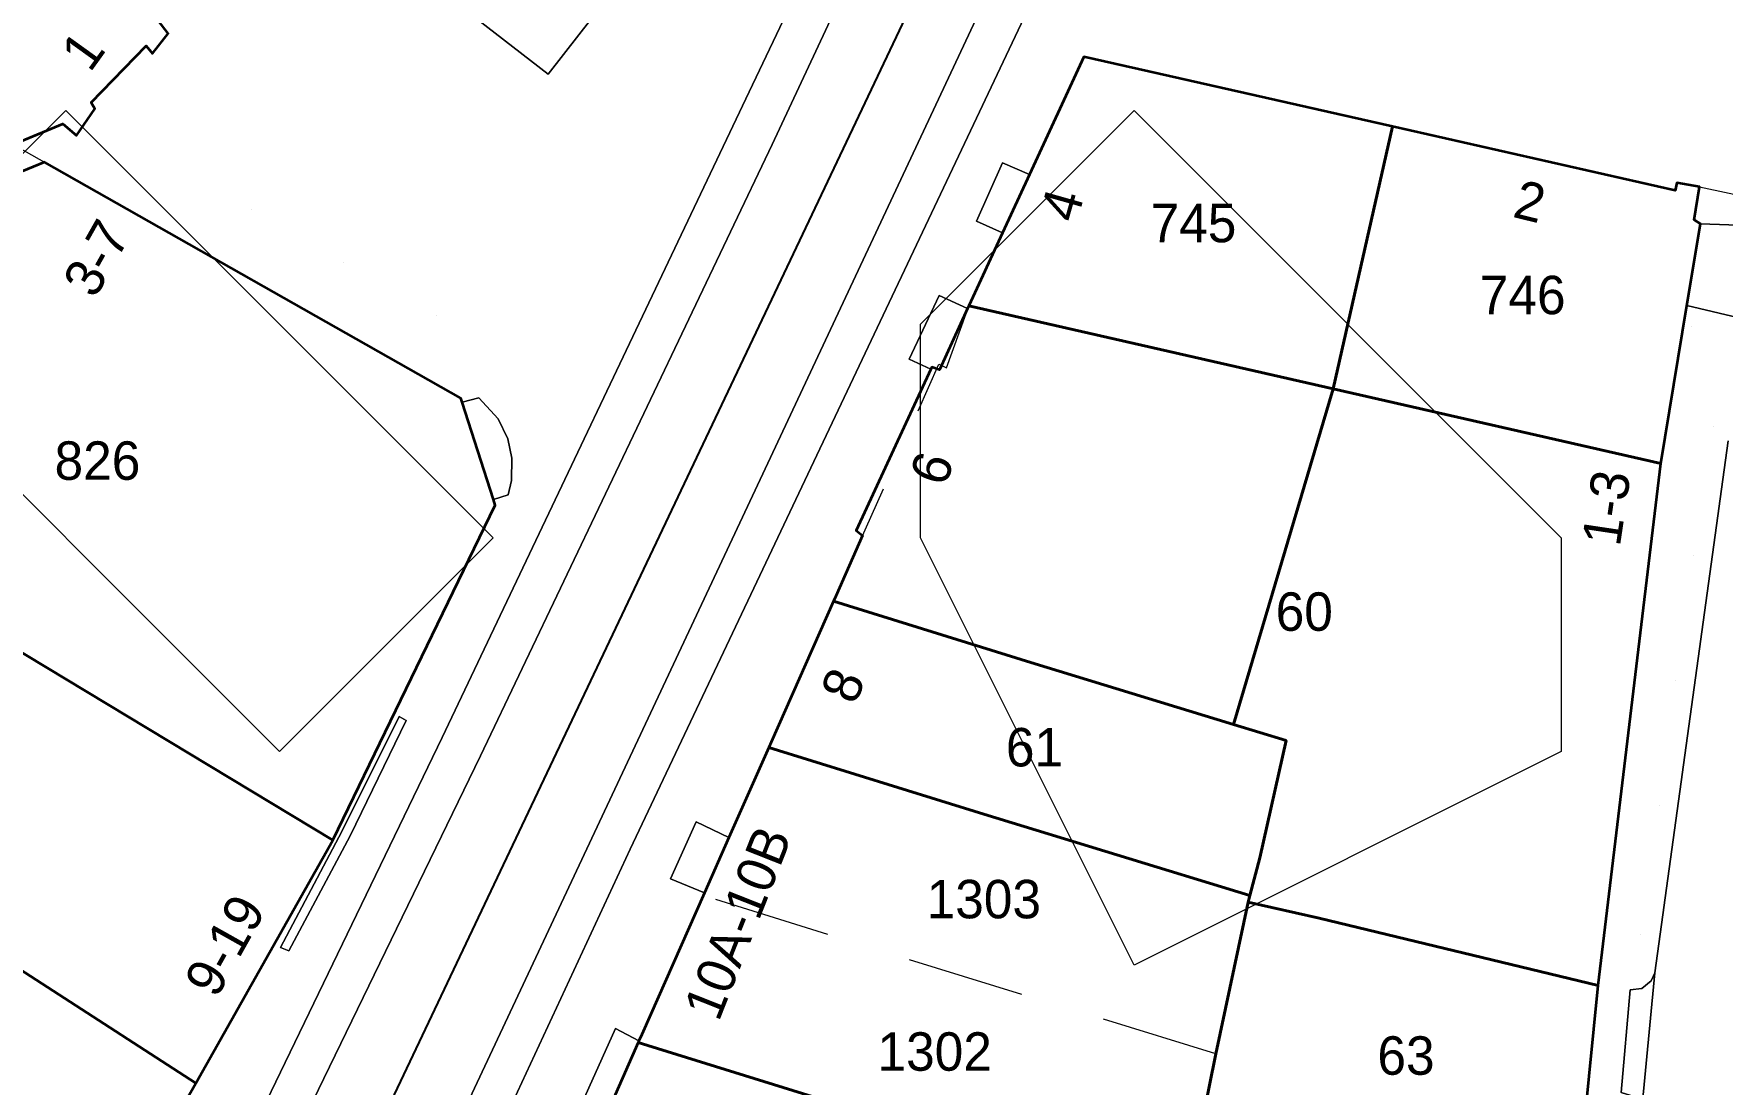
# Model space of a CAD drawing. Header units: metres. Extents: x 0 to 105485, y 0 to 425721.
# Drawn here: x 104756.75 to 104796.27, y 425229.71 to 425254.3 of the extents above; entities that cross this region are included whole.
import ezdxf
from ezdxf.enums import TextEntityAlignment as Align

# ---------------------------------------------------------------- set-up
doc = ezdxf.new("R2010")
doc.units = ezdxf.units.M
doc.header["$MEASUREMENT"] = 0
doc.linetypes.add('KG-PERCEEL-SO', pattern=[19, 5.5, -4, 5.5, -4])
for name, color, linetype, lineweight in [('B-XX-IE-MEUBILAIR-G', 7, 'Continuous', 18), ('B-XX-KG-GRENS_PERCEEL-G', 150, 'KG-PERCEEL-SO', 18), ('B-XX-KG-GRENS_PERCEEL-T', 150, 'KG-PERCEEL-SO', 18), ('B-XX-OG-BEBOUWING-G', 7, 'Continuous', 35), ('B-XX-OG-BEBOUWING_HUISNUMMER-T', 7, 'Continuous', 18), ('B-XX-OG-GRENS-G', 7, 'Continuous', 18), ('B-XX-VH-GESLOTENVERHARDING_BETON-G', 10, 'Continuous', 18), ('B-XX-VH-OPENVERHARDING-G', 90, 'Continuous', 18)]:
    doc.layers.add(name, color=color, linetype=linetype, lineweight=lineweight)
doc.layers.add('GIS-WEGVAKKEN', color=2, linetype='Continuous')

msp = doc.modelspace()

# ---------------------------------------------------------------- linework, layer by layer
at = {"layer": 'B-XX-IE-MEUBILAIR-G', "color": 0, "true_color": 0x604a38}
for points in [[(104773.415, 425252.775, 3.619), (104773.415, 425252.775, 5.119)], [(104761.834, 425250.188, 0), (104761.834, 425250.188, 3)], [(104777.896, 425250.396, 3.639), (104777.896, 425250.396, 5.139)], [(104761.379, 425248.902, 0), (104761.379, 425248.902, 1.5)], [(104763.991, 425248.941, 0), (104763.991, 425248.941, 3)], [(104766.167, 425247.7, 3.664), (104766.167, 425247.7, 6.664)], [(104795.542, 425247.447, 3.102), (104795.542, 425247.447, 4.602)], [(104796.058, 425245.11, 2.993), (104796.058, 425245.11, 5.993)], [(104773.928, 425244.249, 3.492), (104773.928, 425244.249, 4.992)], [(104795.583, 425242.092, 2.892), (104795.583, 425242.092, 5.892)], [(104795.169, 425239.153, 2.762), (104795.169, 425239.153, 5.762)], [(104766.304, 425237.828, 3.388), (104766.304, 425237.828, 4.888)], [(104794.809, 425236.24, 2.681), (104794.809, 425236.24, 5.681)], [(104770.707, 425235.217, 3.454), (104770.707, 425235.217, 4.954)], [(104794.356, 425233.227, 2.594), (104794.356, 425233.227, 5.594)], [(104770.947, 425231.052, 3.533), (104770.947, 425231.052, 5.033)]]:
    msp.add_polyline3d(points, dxfattribs=at)
at = {"layer": 'B-XX-KG-GRENS_PERCEEL-G', "ltscale": 0.5, "flags": 128}
for points in [[(104751.735, 425263.173), (104752.297, 425262.75), (104752.205, 425262.573), (104755.482, 425259.858), (104755.602, 425259.947), (104756.105, 425259.554), (104755.864, 425259.348), (104759.466, 425256.422), (104759.528, 425256.571), (104760.15, 425256.296), (104759.656, 425254.604), (104759.891, 425254.304), (104759.529, 425253.831), (104759.382, 425254.011), (104758.088, 425252.685), (104758.175, 425252.535), (104757.752, 425251.914), (104757.427, 425252.186), (104756.267, 425251.704)], [(104778.635, 425247.931), (104781.324, 425253.753), (104788.552, 425252.123)], [(104787.158, 425245.987), (104788.552, 425252.123)], [(104788.552, 425252.123), (104795.168, 425250.631), (104795.2, 425250.809), (104795.734, 425250.714)], [(104756.267, 425251.704), (104756.997, 425251.291)], [(104756.997, 425251.291), (104766.741, 425245.771), (104767.548, 425243.266)], [(104794.827, 425244.239), (104795.755, 425249.851), (104795.607, 425249.942), (104795.734, 425250.714)], [(104795.734, 425250.714), (104802.841, 425249.189)], [(104775.515, 425241.132), (104777.932, 425246.564), (104778.11, 425246.474), (104778.635, 425247.931)], [(104778.635, 425247.931), (104787.158, 425245.987)], [(104787.158, 425245.987), (104794.827, 425244.239)], [(104793.362, 425232.023), (104794.827, 425244.239)], [(104750.801, 425243.252), (104752.707, 425242.081), (104763.747, 425235.426)], [(104767.548, 425243.266), (104763.747, 425235.426)], [(104774.001, 425237.722), (104775.466, 425241.021)], [(104775.466, 425241.021), (104775.515, 425241.132)], [(104775.466, 425241.021), (104780.082, 425239.585), (104786.063, 425237.756)], [(104747.5, 425237.915), (104749.377, 425236.875), (104749.467, 425236.963), (104750.117, 425236.48), (104760.543, 425229.741)], [(104772.448, 425234.22), (104773.945, 425237.597)], [(104773.945, 425237.597), (104774.001, 425237.722)], [(104773.945, 425237.597), (104778.986, 425236.031), (104785.21, 425234.127)], [(104786.063, 425237.756), (104785.447, 425235.01)], [(104760.543, 425229.741), (104763.713, 425235.356), (104763.747, 425235.426)], [(104785.21, 425234.127), (104785.447, 425235.01)], [(104770.977, 425230.875), (104772.383, 425234.074), (104772.407, 425234.127)], [(104772.407, 425234.127), (104772.448, 425234.22)], [(104784.418, 425230.427), (104777.875, 425232.428), (104772.407, 425234.127)], [(104784.418, 425230.427), (104784.51, 425230.881), (104785.168, 425233.971)], [(104785.168, 425233.971), (104785.21, 425234.127)], [(104785.168, 425233.971), (104786.832, 425233.596), (104793.362, 425232.023)], [(104793.362, 425232.023), (104792.836, 425226.759)], [(104770.896, 425230.692), (104770.977, 425230.875)], [(104767.018, 425222.348), (104767.977, 425224.413), (104767.859, 425224.533), (104769.84, 425228.95), (104770.077, 425228.828), (104770.896, 425230.692)], [(104783.577, 425226.783), (104776.775, 425228.864), (104770.896, 425230.692)], [(104784.103, 425228.876), (104784.403, 425230.353)], [(104784.403, 425230.353), (104784.418, 425230.427)], [(104758.307, 425225.819), (104760.543, 425229.741)]]:
    msp.add_lwpolyline(points, dxfattribs=at)
at = {"layer": 'B-XX-OG-BEBOUWING-G', "ltscale": 0.5}
for points in [[(104756.105, 425259.554), (104755.602, 425259.947), (104755.482, 425259.858), (104752.205, 425262.573), (104752.297, 425262.75), (104751.735, 425263.173), (104749.174, 425260.222), (104743.027, 425255.051), (104749.865, 425249.436), (104750.22, 425249.194), (104757.427, 425252.186), (104757.752, 425251.914), (104758.175, 425252.535), (104758.088, 425252.685), (104759.382, 425254.011), (104759.529, 425253.831), (104759.891, 425254.304), (104759.656, 425254.604), (104760.15, 425256.296), (104759.528, 425256.571), (104759.466, 425256.422), (104757.988, 425257.623), (104757.302, 425258.179), (104755.864, 425259.348)], [(104788.552, 425252.123), (104781.324, 425253.753), (104780.054, 425251.003), (104779.423, 425249.636), (104778.635, 425247.931), (104787.158, 425245.988)], [(104795.439, 425247.936), (104795.755, 425249.851), (104795.607, 425249.942), (104795.734, 425250.714), (104795.2, 425250.809), (104795.168, 425250.631), (104788.552, 425252.123), (104787.158, 425245.988), (104794.828, 425244.239)], [(104752.707, 425242.081), (104763.747, 425235.426), (104767.548, 425243.266), (104767.507, 425243.393), (104766.771, 425245.677), (104766.741, 425245.771), (104756.997, 425251.292), (104753.622, 425249.903), (104752.497, 425247.681), (104751.076, 425248.44), (104745.695, 425246.442), (104748.86, 425244.444)], [(104778.604, 425247.863), (104777.943, 425246.433), (104777.765, 425246.495), (104777.742, 425246.446), (104775.998, 425242.672), (104776.146, 425242.551), (104775.518, 425241.132), (104775.468, 425241.02), (104780.082, 425239.585), (104784.826, 425238.134), (104787.158, 425245.988), (104778.635, 425247.931)], [(104794.828, 425244.239), (104787.158, 425245.988), (104784.826, 425238.134), (104786.063, 425237.756), (104785.447, 425235.01), (104785.21, 425234.127), (104785.168, 425233.971), (104786.832, 425233.596), (104793.361, 425232.023)], [(104752.707, 425242.081), (104749.11, 425237.027), (104749.377, 425236.875), (104749.467, 425236.963), (104750.117, 425236.48), (104760.543, 425229.741), (104763.747, 425235.426)], [(104775.468, 425241.02), (104774.007, 425237.721), (104773.951, 425237.595), (104778.986, 425236.031), (104785.21, 425234.127), (104785.447, 425235.01), (104786.063, 425237.756), (104784.826, 425238.134), (104780.082, 425239.585)], [(104772.446, 425234.194), (104770.977, 425230.875), (104770.911, 425230.726), (104770.896, 425230.692), (104776.775, 425228.864), (104783.577, 425226.783), (104783.883, 425227.791), (104784.103, 425228.876), (104784.418, 425230.427), (104785.168, 425233.971), (104785.21, 425234.127), (104778.986, 425236.031), (104773.951, 425237.595), (104773.017, 425235.485)], [(104750.117, 425236.48), (104747.814, 425232.601), (104758.307, 425225.819), (104759.762, 425228.371), (104760.51, 425229.684), (104760.543, 425229.741)], [(104784.103, 425228.876), (104792.836, 425226.759), (104793.361, 425232.023), (104786.832, 425233.596), (104785.168, 425233.971), (104784.418, 425230.427)], [(104777.569, 425219.162), (104780.895, 425218.234), (104782.156, 425222.092), (104783.577, 425226.783), (104776.775, 425228.864), (104770.896, 425230.692), (104770.077, 425228.828), (104769.84, 425228.95), (104767.859, 425224.533), (104767.977, 425224.413), (104767.023, 425222.347)]]:
    msp.add_lwpolyline(points, close=True, dxfattribs=at)
at = {"layer": 'B-XX-OG-GRENS-G'}
for points in [[(104757.5, 425252.5, 3.994), (104767.5, 425242.5, 3.425), (104762.5, 425237.5, 3.397), (104752.5, 425247.5, 3.463)], [(104782.5, 425252.5, 3.768), (104792.5, 425242.5, 2.905), (104792.5, 425237.5, 2.766), (104782.5, 425232.5, 3.295), (104777.5, 425242.5, 3.717), (104777.5, 425247.5, 3.705)]]:
    msp.add_polyline3d(points, close=True, dxfattribs=at)
at = {"layer": 'B-XX-VH-GESLOTENVERHARDING_BETON-G', "ltscale": 0.5}
for points in [[(104780.054, 425251.003), (104779.425, 425251.275), (104778.814, 425249.913), (104779.423, 425249.636)], [(104778.604, 425247.863), (104777.937, 425248.174), (104777.236, 425246.684), (104777.742, 425246.446), (104777.765, 425246.495), (104777.943, 425246.433)], [(104767.615, 425245.281), (104767.163, 425245.778), (104766.771, 425245.677), (104767.507, 425243.393), (104767.852, 425243.506), (104767.93, 425243.844), (104767.94, 425244.363), (104767.841, 425244.814)], [(104762.526, 425232.916), (104762.717, 425232.832), (104764.156, 425235.527), (104765.466, 425238.223), (104765.303, 425238.317), (104763.961, 425235.624)], [(104773.017, 425235.485), (104772.252, 425235.855), (104771.654, 425234.519), (104772.446, 425234.194)], [(104770.911, 425230.726), (104770.367, 425231.02), (104769.427, 425228.937), (104769.143, 425229.061), (104768.04, 425226.638), (104768.296, 425226.515), (104766.417, 425222.543), (104766.193, 425222.619), (104765.67, 425221.415), (104766.421, 425221.042), (104767.023, 425222.347), (104767.977, 425224.413), (104767.859, 425224.533), (104769.84, 425228.95), (104770.077, 425228.828), (104770.896, 425230.692)]]:
    msp.add_lwpolyline(points, close=True, dxfattribs=at)
at = {"layer": 'B-XX-VH-OPENVERHARDING-G', "ltscale": 0.5}
for points in [[(104796.221, 425276.321), (104795.839, 425275.377), (104795.364, 425274.475), (104794.876, 425273.728), (104794.241, 425272.932), (104793.622, 425272.29), (104792.95, 425271.704), (104792.334, 425271.251), (104791.047, 425270.42), (104781.896, 425264.299), (104780.624, 425263.481), (104779.904, 425262.963), (104779, 425262.203), (104778.164, 425261.368), (104777.405, 425260.464), (104776.647, 425259.372), (104776.04, 425258.292), (104773.415, 425252.775), (104766.304, 425237.828), (104759.414, 425223.555)], [(104759.414, 425223.555), (104766.304, 425237.828), (104773.415, 425252.775), (104776.04, 425258.292), (104776.647, 425259.372), (104777.405, 425260.464), (104778.164, 425261.368), (104779, 425262.203), (104779.904, 425262.963), (104780.624, 425263.481), (104781.896, 425264.299), (104791.047, 425270.42), (104792.334, 425271.251), (104792.95, 425271.704), (104793.622, 425272.29), (104794.241, 425272.932), (104794.876, 425273.728), (104795.364, 425274.475), (104795.839, 425275.377), (104796.221, 425276.321)], [(104796.588, 425274.632), (104796.133, 425273.819), (104795.611, 425273.046), (104795.026, 425272.32), (104794.383, 425271.646), (104793.685, 425271.029), (104792.86, 425270.42), (104780.735, 425262.355), (104779.836, 425261.622), (104778.907, 425260.707), (104778.161, 425259.819), (104777.495, 425258.87), (104776.805, 425257.645), (104774.03, 425251.707), (104767.203, 425237.395), (104760.27, 425223.114)], [(104760.27, 425223.114), (104767.203, 425237.395), (104774.03, 425251.707), (104776.805, 425257.645), (104777.495, 425258.87), (104778.161, 425259.819), (104778.907, 425260.707), (104779.836, 425261.622), (104780.735, 425262.355), (104792.86, 425270.42), (104793.685, 425271.029), (104794.383, 425271.646), (104795.026, 425272.32), (104795.611, 425273.046), (104796.133, 425273.819), (104796.588, 425274.632)], [(104766.113, 425227.591), (104773.928, 425244.249), (104778.743, 425254.511), (104779.132, 425255.34), (104779.539, 425256.113), (104780.087, 425256.947), (104780.552, 425257.534), (104781.061, 425258.083), (104781.611, 425258.591), (104782.198, 425259.056), (104795.727, 425268.25), (104796.468, 425268.82)], [(104796.468, 425268.82), (104795.727, 425268.25), (104782.198, 425259.056), (104781.611, 425258.591), (104781.061, 425258.083), (104780.552, 425257.534), (104780.087, 425256.947), (104779.539, 425256.113), (104779.132, 425255.34), (104778.743, 425254.511), (104773.928, 425244.249), (104766.113, 425227.591)], [(104764.419, 425221.668), (104770.707, 425235.217), (104777.896, 425250.396), (104780.065, 425254.975), (104780.468, 425255.71), (104781.011, 425256.498), (104781.472, 425257.05), (104781.889, 425257.48), (104782.425, 425257.957), (104782.901, 425258.322), (104784.143, 425259.168), (104794.662, 425266.333), (104796.213, 425267.379), (104797.1, 425268.051)], [(104797.1, 425268.051), (104796.213, 425267.379), (104794.662, 425266.333), (104784.143, 425259.168), (104782.901, 425258.322), (104782.425, 425257.957), (104781.889, 425257.48), (104781.472, 425257.05), (104781.011, 425256.498), (104780.468, 425255.71), (104780.065, 425254.975), (104777.896, 425250.396), (104770.707, 425235.217), (104764.419, 425221.668)], [(104770.168, 425255.13), (104768.791, 425253.351), (104765.235, 425256.103)], [(104759.891, 425254.304), (104759.529, 425253.831), (104759.382, 425254.011), (104758.088, 425252.685), (104758.175, 425252.535), (104757.752, 425251.914), (104757.427, 425252.186), (104750.22, 425249.194)], [(104769.427, 425228.937), (104770.367, 425231.02), (104770.911, 425230.726), (104770.977, 425230.875), (104772.446, 425234.194), (104771.654, 425234.519), (104772.252, 425235.855), (104773.017, 425235.485), (104773.951, 425237.595), (104774.007, 425237.721), (104775.468, 425241.02), (104775.518, 425241.132), (104776.146, 425242.551), (104775.998, 425242.672), (104777.742, 425246.446), (104777.236, 425246.684), (104777.937, 425248.174), (104778.604, 425247.863), (104778.635, 425247.931), (104779.423, 425249.636), (104778.814, 425249.913), (104779.425, 425251.275), (104780.054, 425251.003), (104781.324, 425253.753), (104788.552, 425252.123), (104795.168, 425250.631), (104795.2, 425250.809), (104795.734, 425250.714), (104795.607, 425249.942), (104795.755, 425249.851), (104797.081, 425249.804)], [(104753.622, 425249.903), (104756.997, 425251.292), (104766.741, 425245.771), (104766.771, 425245.677), (104767.163, 425245.778), (104767.615, 425245.281), (104767.841, 425244.814), (104767.94, 425244.363), (104767.93, 425243.844), (104767.852, 425243.506), (104767.507, 425243.393), (104767.548, 425243.266), (104763.747, 425235.426), (104760.543, 425229.741), (104760.51, 425229.684)], [(104796.786, 425247.613), (104795.439, 425247.936), (104794.828, 425244.239), (104793.361, 425232.023), (104792.836, 425226.759), (104792.461, 425219.513), (104792.344, 425215.336), (104792.272, 425212.756), (104792.271, 425212.72), (104793.556, 425207.647), (104795.395, 425203.423), (104797.135, 425199.424)], [(104796.722, 425201.841), (104795.685, 425204.117), (104794.798, 425206.448), (104795.054, 425206.584), (104795.193, 425206.828), (104795.197, 425207.012), (104794.457, 425210.851), (104794.05, 425213.899), (104793.801, 425216.963), (104793.752, 425218.963), (104793.797, 425222.309), (104794.003, 425225.649), (104794.368, 425228.976), (104794.318, 425229.249), (104794.129, 425229.451), (104793.904, 425229.521), (104794.111, 425231.923), (104794.382, 425231.953), (104794.606, 425232.129), (104794.692, 425232.318), (104796.402, 425244.771)], [(104796.402, 425244.771), (104794.692, 425232.318), (104794.368, 425228.976), (104794.003, 425225.649), (104793.797, 425222.309), (104793.752, 425218.963), (104793.801, 425216.963), (104794.05, 425213.899), (104794.457, 425210.851), (104795.197, 425207.012), (104795.952, 425204.864), (104796.865, 425202.746)]]:
    msp.add_lwpolyline(points, dxfattribs=at)
for points in [[(104770.168, 425255.13), (104766.612, 425257.882), (104765.235, 425256.103), (104768.791, 425253.351)], [(104796.995, 425249.164), (104797.081, 425249.804), (104795.755, 425249.851), (104795.439, 425247.936), (104796.786, 425247.613), (104796.853, 425248.108)], [(104765.303, 425238.317), (104765.466, 425238.223), (104764.156, 425235.527), (104762.717, 425232.832), (104762.526, 425232.916), (104763.961, 425235.624)], [(104794.692, 425232.318), (104794.606, 425232.129), (104794.382, 425231.953), (104794.111, 425231.923), (104793.904, 425229.521), (104794.129, 425229.451), (104794.318, 425229.249), (104794.368, 425228.976)]]:
    msp.add_lwpolyline(points, close=True, dxfattribs=at)
at = {"layer": 'GIS-WEGVAKKEN'}
msp.add_lwpolyline([(104753.235, 425202.346), (104755.7, 425209.37), (104756.73, 425211.64), (104778.25, 425256.99), (104779.28, 425258.56), (104781.42, 425260.63), (104790.64, 425267.237)], dxfattribs=at)

# ---------------------------------------------------------------- texts
at = {"layer": 'B-XX-KG-GRENS_PERCEEL-T'}
for s, p in [('745', (104783.891, 425249.866)), ('746', (104791.596, 425248.182)), ('826', (104758.239, 425244.307)), ('60', (104786.484, 425240.773)), ('61', (104780.17, 425237.599)), ('1303', (104778.984, 425234.045)), ('1302', (104777.834, 425230.478)), ('63', (104788.865, 425230.384))]:
    msp.add_text(s, height=0.9, dxfattribs=at).set_placement(p, align=Align.MIDDLE_CENTER)
at = {"layer": 'B-XX-OG-BEBOUWING_HUISNUMMER-T'}
for s, rotation, p in [('1', 54.3, (104757.894, 425253.902)), ('4', 74.2, (104780.812, 425250.29)), ('2', 346.2, (104791.766, 425250.373)), ('3-7', 60.6, (104758.213, 425249.05)), ('6', 71.9, (104777.765, 425244.13)), ('1-3', 81.5, (104793.552, 425243.201)), ('8', 67.5, (104775.683, 425239.049)), ('10A-10B', 68.4, (104773.22, 425233.495)), ('9-19', 60.7, (104761.218, 425232.967))]:
    msp.add_text(s, height=0.9, rotation=rotation, dxfattribs=at).set_placement(p, align=Align.MIDDLE_CENTER)

doc.saveas('drawing.dxf')
